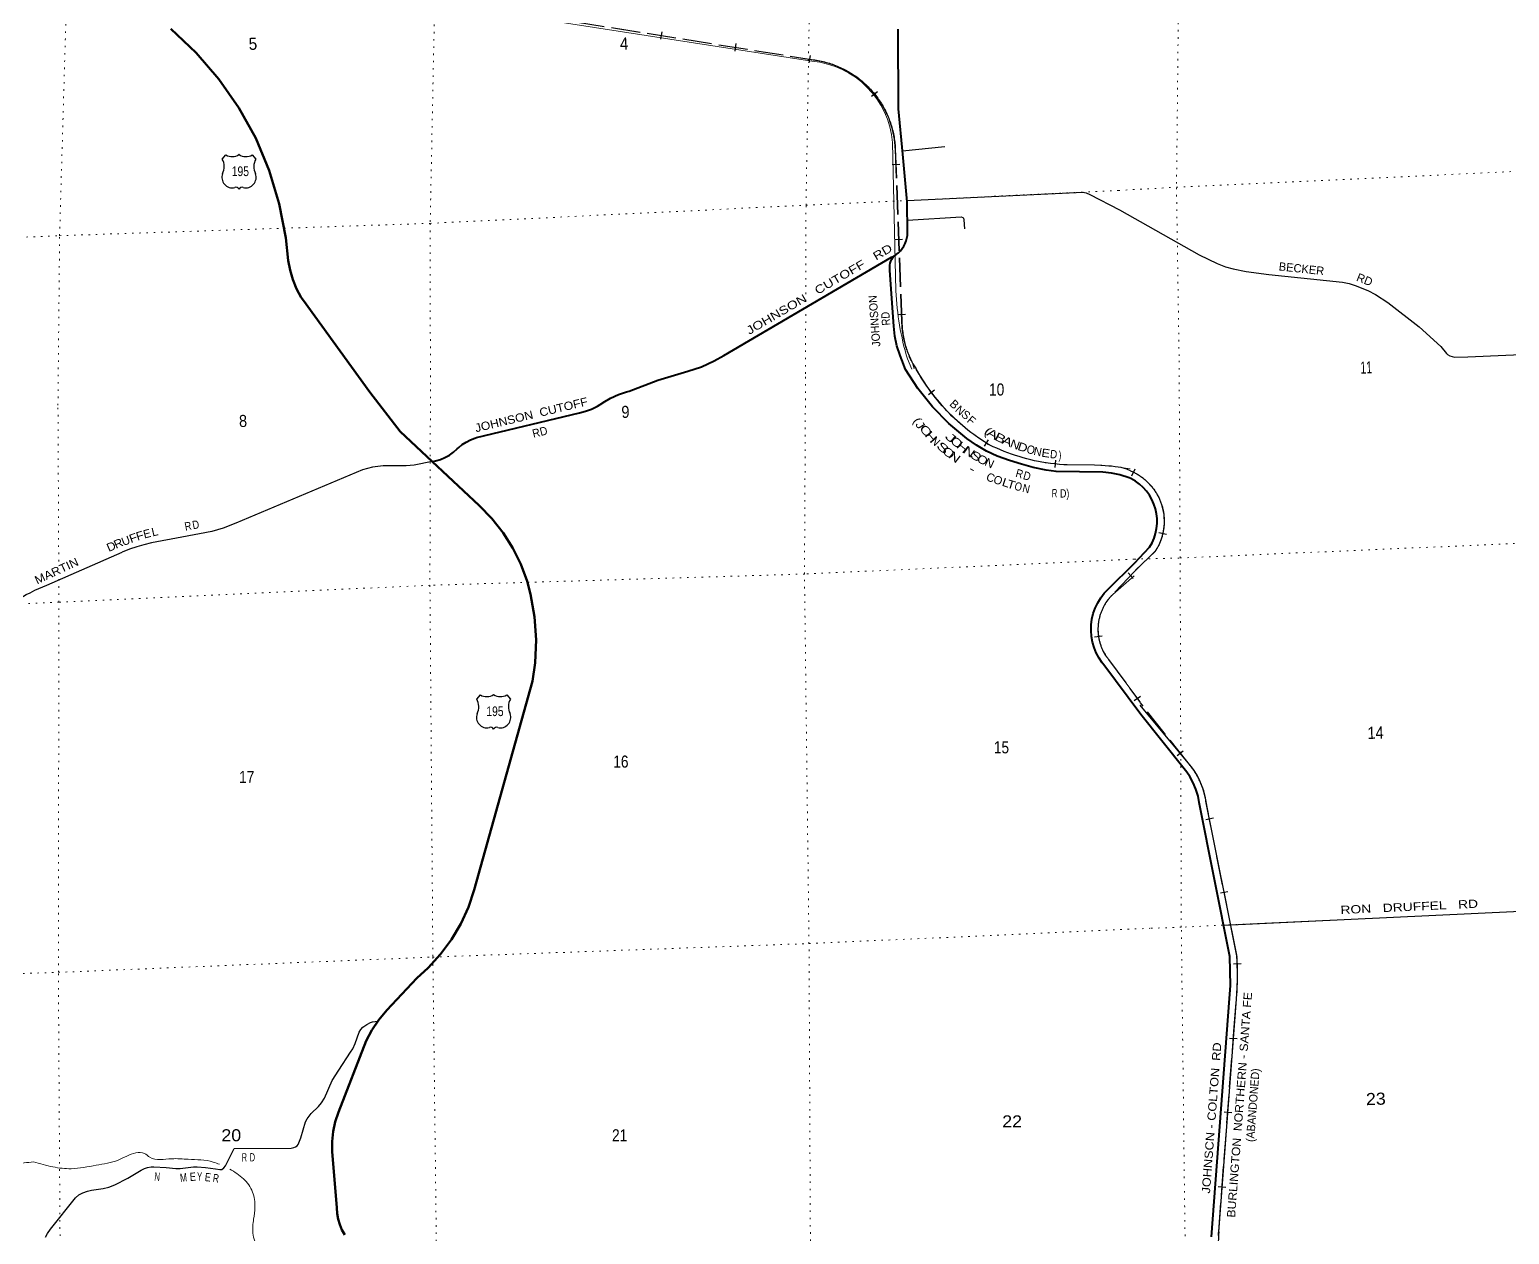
# Model space of a CAD drawing. Header units: feet. Extents: x 751810 to 1010326, y -353855 to -161247.
# Drawn here: x 960942 to 982381, y -312459 to -295006 of the extents above; entities that cross this region are included whole.
import ezdxf
from ezdxf.enums import TextEntityAlignment as Align

# ---------------------------------------------------------------- set-up
doc = ezdxf.new("R2010")
doc.units = ezdxf.units.FT
doc.header["$LTSCALE"] = 70
doc.linetypes.add('DOTTED', pattern=[1.5, 0.3, -1.2])
doc.linetypes.add('LONG_DASHED', pattern=[7.5, 6, -1.5])
for name, color, linetype, lineweight in [('16', 7, 'Continuous', 25), ('20', 7, 'Continuous', 70), ('26', 7, 'Continuous', 40), ('29', 7, 'Continuous', 25), ('34', 7, 'Continuous', 25), ('39', 7, 'Continuous', 13), ('63', 7, 'Continuous', 25), ('7', 7, 'DOTTED', 13)]:
    doc.layers.add(name, color=color, linetype=linetype, lineweight=lineweight)
doc.layers.add('27', color=7, linetype='Continuous')
doc.layers.add('30', color=7, linetype='Continuous')

msp = doc.modelspace()

# ---------------------------------------------------------------- linework, layer by layer
at = {"layer": '16'}
for p, q in [((963733.08, -296881.49), (963784.39, -296822.73)), ((963976.15, -296816.76), (963975.87, -296816.96)), ((964168.24, -296822.64), (964219.63, -296881.49)), ((967421.19, -304703.79), (967472.5, -304645.03)), ((967664.26, -304639.06), (967663.98, -304639.26)), ((967856.35, -304644.94), (967907.74, -304703.79))]:
    msp.add_line(p, q, dxfattribs=at)
for centre, radius, start, end in [((963540.1, -296992.12), 222.05, 332.97043, 29.75871), ((963875.47, -296665.07), 182.07, 239.97227, 303.45418), ((964077.25, -296665.57), 181.52, 236.33975, 300.08743), ((964077.24, -296665.07), 182.07, 236.54582, 236.59441), ((964412.6, -296992.12), 222.05, 150.24129, 207.02957), ((963879.29, -297147.02), 151.42, 159.09177, 283.81923), ((964073.41, -297147.02), 151.42, 256.18077, 20.90823), ((967563.58, -304487.37), 182.07, 239.97227, 303.45418), ((967765.36, -304487.87), 181.52, 236.33975, 300.08743), ((967765.35, -304487.37), 182.07, 236.54582, 236.59441), ((967228.21, -304814.42), 222.05, 332.97043, 29.75871), ((968100.71, -304814.42), 222.05, 150.24129, 207.02957), ((967567.4, -304969.32), 151.42, 159.09177, 283.81923), ((967761.52, -304969.32), 151.42, 256.18077, 20.90823)]:
    msp.add_arc(centre, radius, start, end, dxfattribs=at)
for centre, major_axis, start_param, end_param in [((963934.63, -297345.84), (-19.56, 51.67), 4.95877769, 6.28318531), ((964018.08, -297345.84), (19.56, 51.67), 0, 1.32637542), ((967622.74, -305168.14), (-19.56, 51.67), 4.95877769, 6.28318531), ((967706.19, -305168.14), (19.56, 51.67), 0, 1.32637542)]:
    msp.add_ellipse(centre, major_axis=major_axis, ratio=0.929097, start_param=start_param, end_param=end_param, dxfattribs=at)
at = {"layer": '20'}
for points in [[(965871.23, -300258.73), (964908.13, -298931.13), (964878.57, -298885.11), (964810.48, -298760.02), (964755.84, -298628.5), (964715.25, -298491.98), (964689.15, -298351.98), (964655.29, -298024.16), (964560.22, -297528.37), (964413.84, -297045.23), (964217.77, -296580.04), (963974.14, -296137.89), (963685.63, -295723.63), (963355.4, -295341.8), (962987.06, -294996.58)], [(966776.25, -301264.79), (966313.07, -300829.93), (965871.23, -300258.73)], [(965507.11, -312467.18), (965467.96, -312394.19), (965436.65, -312317.51), (965413.53, -312237.98), (965398.85, -312156.47), (965392.77, -312073.87), (965327.47, -311260.57), (965327.45, -311260.16), (965326.76, -311114.33), (965341.32, -310969.22), (965370.96, -310826.43), (965415.37, -310687.52), (965818.11, -309654.19), (965900.76, -309500.77), (966002.61, -309350.91), (966119.56, -309212.51), (966552.67, -308746.02), (966717.53, -308597.63), (966897, -308401.81), (967055.02, -308188.3), (967189.85, -307959.44), (967300.02, -307717.75), (967384.33, -307465.86), (968229.99, -304447.22), (968266.18, -304178.75), (968279.17, -303846.01), (968257.3, -303513.73), (968200.83, -303185.56), (968149.92, -302997.88), (968058.38, -302751.68), (967941.6, -302516.39), (967800.86, -302294.6), (967637.71, -302088.74), (967453.94, -301901.06), (966776.25, -301264.79)]]:
    msp.add_lwpolyline(points, dxfattribs=at)
at = {"layer": '26'}
msp.add_line((973462.37, -298286.62), (973464.58, -298283.51), dxfattribs=at)
for points in [[(973462.37, -298286.62), (973464.15, -298285.72), (973498.61, -298263.58), (973530.56, -298237.96), (973559.66, -298209.14), (973585.59, -298177.44), (973608.06, -298143.2), (973626.84, -298106.8), (973641.7, -298068.64), (973652.49, -298029.13), (973659.1, -297988.72), (973661.44, -297947.83), (973655.92, -297501.22), (973594.34, -296809.73), (973528.49, -296154.69), (973525.29, -295007.45), (973525.47, -295002.32)], [(970042.31, -300082.4), (970479.76, -299954.51), (970674.91, -299890.16), (970862.26, -299805.76), (970999.51, -299727.94), (973429.36, -298303.34), (973462.37, -298286.62)], [(973632.87, -299929.97), (973577.52, -299787.76), (973552.84, -299727.29), (973508.27, -299588.95), (973478.41, -299446.71), (973463.58, -299302.13), (973404.39, -298493.78), (973403.16, -298479.86), (973402.83, -298449.81), (973405.64, -298419.9), (973411.57, -298390.45), (973420.54, -298361.77), (973432.45, -298334.19), (973447.19, -298308.01), (973462.37, -298286.62)], [(976896.28, -301510.29), (976871.7, -301500.32), (976739.15, -301458.19), (976616.32, -301431.04), (976491.32, -301416.88), (975814.28, -301408.71), (975668.29, -301390.05), (975480.66, -301348.23), (975312.45, -301302.41), (975137.04, -301248.93), (974957.96, -301183.27), (974805.68, -301114.26), (974659.6, -301024.42), (974522.7, -300927.87), (974260.76, -300712.93), (974022.72, -300471.79), (973811.19, -300207.08), (973632.87, -299929.97)], [(966776.25, -301264.79), (966777.54, -301264.54), (966823.94, -301255.42), (966893.47, -301234.01), (966960.39, -301205.44), (967023.95, -301170.03), (967083.47, -301128.17), (967138.28, -301080.32), (967158.7, -301059.68), (967211.1, -301017.29), (967267.65, -300980.6), (967327.73, -300950.04), (967390.66, -300925.91), (967418.68, -300917.53), (968907.9, -300558.51), (968997.84, -300535.71), (969084.9, -300503.64), (969168.12, -300462.64), (969246.61, -300413.17), (969251.98, -300409.35), (969359.36, -300346.11), (969472.75, -300294.45), (969590.93, -300254.92), (969629.64, -300244.89), (970042.31, -300082.4)], [(976948.47, -302733.54), (977169.02, -302505.52), (977167.01, -302505.59), (977168.28, -302503.63), (977204.26, -302440.84), (977233.48, -302374.64), (977255.63, -302305.74), (977270.45, -302234.91), (977277.78, -302162.92), (977277.55, -302090.55), (977269.76, -302018.61), (977254.48, -301947.87), (977231.9, -301879.12), (977202.26, -301813.11), (977165.87, -301750.55), (977123.15, -301692.15), (977074.56, -301638.52), (977020.63, -301590.27), (976961.95, -301547.92), (976896.28, -301510.29)], [(977041.87, -304927.7), (976492.33, -304189.95), (976483.52, -304178.62), (976436.27, -304109.51), (976396.51, -304035.84), (976364.66, -303958.41), (976341.09, -303878.08), (976326.03, -303795.73), (976319.67, -303712.25), (976322.07, -303628.57), (976333.21, -303545.59), (976352.95, -303464.23), (976381.09, -303385.39), (976417.32, -303309.91), (976461.24, -303238.64), (976512.37, -303172.35), (976570.15, -303111.77), (976948.47, -302733.54)], [(978064.58, -312496.5), (978328.12, -309042.39), (978339.48, -308852.81), (978332.68, -308434.5), (977887.39, -306200.64), (977869.7, -306110.51), (977839.84, -306011.4), (977799.78, -305915.94), (977749.96, -305825.2), (977708.29, -305765.17), (977690.98, -305740.24), (977670.95, -305715.17), (977042.12, -304928.29)]]:
    msp.add_lwpolyline(points, dxfattribs=at)
at = {"layer": '29'}
for p, q in [((973589.82, -296764.8), (974202.13, -296699.09)), ((961193.77, -303055.89), (962285.06, -302576.08))]:
    msp.add_line(p, q, dxfattribs=at)
for points in [[(973654.06, -297480.39), (976205.33, -297360.46), (976225.24, -297364.45), (976251.13, -297372.42), (976300.91, -297396.33), (976730.12, -297616.08)], [(973659.2, -297766.91), (974437.16, -297719.1), (974462.26, -297729.01), (974473, -297739.02), (974478.97, -297760.94), (974486.94, -297890.45)], [(976730.12, -297616.08), (977886.37, -298267.05), (978149.22, -298392.89), (978268.78, -298440.74), (978380.43, -298473.94), (978567.67, -298512.52), (978894.03, -298551.82), (979963.21, -298665.45), (980058.16, -298683.99), (980145.83, -298711.91), (980332.43, -298784.68), (980440.74, -298843.5), (980618.23, -298960.16), (981075.46, -299310.92), (981385.47, -299598.95)], [(981385.47, -299598.95), (981470.91, -299700.36), (981485.53, -299714.98), (981516.86, -299731.7), (981552.37, -299744.24), (981587.88, -299750.52), (981780.04, -299746.34), (982878.67, -299696.18)], [(966776.25, -301264.79), (966512.43, -301315.82), (966399.87, -301324.17), (966066.43, -301324.17), (965908.05, -301345.02), (965766.32, -301382.55), (963932.35, -302158.19), (963748.95, -302226.99), (963582.22, -302274.96), (963148.74, -302358.36), (962706.92, -302441.76), (962597.11, -302468.44), (962494.46, -302498.57), (962391.81, -302534.17), (962285.06, -302576.08)], [(957438.32, -305458.94), (957555.13, -305418.18), (957655.17, -305367.1), (957740.61, -305307.67), (957821.9, -305229.49), (957890.67, -305145.04), (958001.13, -304966.77), (958476.29, -304149.44), (958563.81, -304038.92), (958659.69, -303961.78), (958751.38, -303913.82), (958872.26, -303865.87), (959114.01, -303790.81), (960497.82, -303402.99), (960564.51, -303384.22), (960689.55, -303315.42), (960893.79, -303190.32), (960952.15, -303163.2), (961018.83, -303127.77), (961193.77, -303055.89)], [(978250.16, -307977.81), (983052.29, -307754.76), (983311.22, -307741.48)], [(964733.05, -311208.97), (964772.26, -311202.1), (964795.18, -311191.67), (964818.11, -311177.08), (964834.77, -311155.18), (964872.29, -311059.27), (964938.98, -310829.91), (964961.91, -310787.17), (965022.34, -310708.98), (965126.54, -310604.73), (965172.4, -310551.56), (965214.08, -310483.79), (965326.62, -310229.41), (965422.48, -310079.29), (965593.38, -309820.74), (965624.65, -309769.65), (965660.07, -309695.64), (965718.43, -309529.87), (965739.26, -309491.3), (965770.53, -309456.89), (965826.79, -309416.24), (965883.07, -309390.17), (965910.16, -309378.71), (965947.68, -309373.49), (965986.19, -309369.22)], [(963780.55, -311466.57), (963906.13, -311216.41), (964733.05, -311208.97)], [(961170.98, -312496.92), (961200.16, -312447.93), (961246, -312384.33), (961608.63, -311929.79), (961656.56, -311888.09), (961712.84, -311854.72), (961781.61, -311831.8), (961837.88, -311817.19), (962008.77, -311792.17), (962087.97, -311775.5), (962175.5, -311742.13), (962367.24, -311646.22), (962558.97, -311529.45), (962606.9, -311504.44), (962652.75, -311489.85), (962702.77, -311481.51), (962742.37, -311479.41), (962921.6, -311491.92), (963061.23, -311504.44), (963121.67, -311504.43), (963317.57, -311479.42), (963371.76, -311479.41), (963488.47, -311491.92), (963634.35, -311508.6), (963696.88, -311517.99), (963726.05, -311516.94), (963755.23, -311496.09), (963780.55, -311466.57)]]:
    msp.add_lwpolyline(points, dxfattribs=at)
at = {"layer": '34', "linetype": 'LONG_DASHED', "lineweight": 13}
for p, q in [((962112.03, -293823.65), (972296.2, -295447.67)), ((973480.39, -296740.23), (973575.04, -299228.01)), ((973736.13, -299851.94), (973759.69, -299922.6))]:
    msp.add_line(p, q, dxfattribs=at)
at = {"layer": '34', "lineweight": 13}
for p, q in [((962484.88, -293943.04), (972276.35, -295463.43)), ((973443.35, -296641.2), (973491.37, -298790.67)), ((973658.94, -299776.95), (973722.47, -299925.34))]:
    msp.add_line(p, q, dxfattribs=at)
for centre, radius, start, end in [((972157.04, -296748.69), 1290.79, 4.77711, 84.69656), ((977733.94, -298577.22), 4247.94, 182.8801, 196.40497)]:
    msp.add_arc(centre, radius, start, end, dxfattribs=at)
at = {"layer": '34', "linetype": 'LONG_DASHED', "lineweight": 13}
for centre, radius, start, end in [((972124.24, -296793.94), 1357.21, 2.26811, 82.72115), ((974926.8, -299211.76), 1351.85, 180.68849, 208.26516)]:
    msp.add_arc(centre, radius, start, end, dxfattribs=at)
at = {"layer": '39'}
for points in [[(958791.73, -309612.5), (958933.64, -309695.37), (959048, -309860.47), (958937.14, -309961.08), (958877.15, -310080.01), (958957.7, -310254.37), (958998.87, -310506.66), (959004.85, -310617.21), (959055.47, -310853.05), (959120.47, -310985.67), (959363.27, -311204.61), (959567.21, -311235.63), (959737.28, -311330.28), (960013.48, -311360.75), (960257.62, -311448.74), (960498.86, -311456.28), (960727.07, -311436.09), (960997.18, -311408.37)], [(960997.18, -311408.37), (961280.92, -311480.86), (961544.95, -311507.73), (961906.59, -311456.62), (962223.24, -311382.94), (962349.65, -311324.07), (962605.36, -311286.79), (962685.67, -311342.34), (962999.7, -311363.41), (963240.94, -311370.95), (963601.82, -311410.49), (963693.82, -311443.48)], [(963842.6, -311512.53), (964040.25, -311652.69), (964173.67, -311845.31), (964205.59, -312063.69), (964187.73, -312237.51), (964176.89, -312439.29), (964245.42, -312670.46), (964348.48, -312912.49), (964505.8, -313043.85), (964854.73, -313142.21), (965173.85, -313193.31), (965360.9, -313313.54), (965540.67, -313510.55), (965736.24, -313644.57), (965976.93, -313692.41), (966164.04, -313758.26), (966281.34, -313949.44), (966435.03, -314147.38), (966624.75, -314342.03), (966835.37, -314447.33), (966949.18, -314429.19), (967095.83, -314542.79), (967200.03, -314760.62), (967290.47, -314930.6), (967515.26, -315039.42), (967737.02, -315007.37), (967903.34, -314997.44), (968165, -315014.32), (968410.71, -315090.18), (968668.38, -315163.59), (968954.19, -315238.02), (969227.1, -315232.35), (969412.71, -315312.35), (969545.48, -315486.87), (969566.02, -315723.78), (969552.37, -315847.11), (969530.42, -316019.07), (969499.02, -316207.48), (969494.57, -316475.48), (969646.97, -316693.61), (969775.51, -316862.23), (970085.43, -317048.58), (970347.9, -317143.98), (970571.78, -317339.43), (970720.02, -317497.28), (971151.05, -317645.1), (971430.02, -317705.91)]]:
    msp.add_spline(points, degree=3, dxfattribs=at)
at = {"layer": '63'}
for p, q in [((970087.82, -295146.65), (970105.24, -295037.42)), ((971162.09, -295317.96), (971179.5, -295208.73)), ((972236.35, -295489.26), (972253.77, -295380.03)), ((973139.55, -295971.41), (973225.38, -295901.64)), ((973438.19, -296959.36), (973548.72, -296955.16)), ((973479.55, -298046.42), (973590.08, -298042.21)), ((973520.91, -299133.47), (973631.44, -299129.27)), ((974053.04, -300228.91), (973964.82, -300295.62)), ((974830.46, -300949.22), (974771.8, -301043)), ((975807.47, -301241.94), (975797.03, -301352.06)), ((976912.76, -301468.15), (976958.54, -301367.46)), ((977304.17, -302291.98), (977412, -302316.63)), ((976856.13, -302874.69), (976928.22, -302958.58)), ((976371.13, -303801.73), (976480.75, -303786.97)), ((976947.02, -304726), (977035.92, -304660.19)), ((977726.99, -305626.85), (977032.02, -304794.1)), ((977654.93, -305457.01), (977570.01, -305527.88)), ((978430.75, -308414.95), (977985.46, -306181.09)), ((978092.46, -306430.83), (977983.98, -306452.46)), ((978302.16, -307496.18), (978193.68, -307517.81)), ((978494.72, -308539.72), (978384.2, -308544.13)), ((978170.71, -312419.94), (978427.83, -309050)), ((978437.37, -309628.22), (978327.08, -309619.8)), ((978358.4, -310697.52), (978248.11, -310689.11)), ((978273.19, -311779.97), (978162.9, -311771.55))]:
    msp.add_line(p, q, dxfattribs=at)
at = {"layer": '63', "lineweight": 13}
for p, q in [((975972.25, -301310.61), (976368.99, -301315.4)), ((977251.75, -302559.48), (976965.17, -302836.26)), ((976947.22, -302919.59), (976635.33, -303187.61)), ((976572.7, -304130.45), (977024.64, -304740.93))]:
    msp.add_line(p, q, dxfattribs=at)
at = {"layer": '63', "linetype": 'LONG_DASHED'}
for p, q in [((977254.77, -302558.1), (976953.62, -302849.32)), ((976953.5, -302849.91), (976633.4, -303190.72))]:
    msp.add_line(p, q, dxfattribs=at)
for points in [[(962112.77, -293819.62), (972296.79, -295443.61), (972320.33, -295446.75), (972343.75, -295450.44), (972367.1, -295454.52), (972390.56, -295458.88), (972413.82, -295463.78), (972436.88, -295469.05), (972460.05, -295474.61), (972483.02, -295480.72), (972505.79, -295487.19), (972528.65, -295494.09), (972551.19, -295501.36), (972573.69, -295508.9), (972596.14, -295516.98), (972618.26, -295525.43), (972640.3, -295534.28), (972662.2, -295543.39), (972684.03, -295553.04), (972705.54, -295562.93), (972727, -295573.36), (972748.14, -295584.01), (972769.23, -295595.08), (972790.01, -295606.52), (972810.59, -295618.34), (972831, -295630.42), (972851.21, -295643.01), (972871.26, -295655.87), (972890.98, -295669.09), (972910.53, -295682.57), (972929.74, -295696.56), (972948.78, -295710.79), (972967.51, -295725.26), (972986.07, -295740.12), (973004.31, -295755.35), (973022.33, -295770.96), (973040.09, -295786.67), (973057.52, -295802.9), (973074.62, -295819.35), (973091.56, -295836.06), (973108.07, -295853), (973124.36, -295870.45), (973140.37, -295888), (973155.93, -295905.9), (973171.32, -295923.93), (973186.39, -295942.47), (973201.03, -295961.07), (973215.36, -295979.92), (973229.51, -295999.16), (973243.09, -296018.6), (973256.51, -296038.15), (973269.47, -296058.06), (973282.27, -296078.22), (973294.51, -296098.46), (973306.42, -296119.05), (973318.05, -296139.74), (973329.38, -296160.69), (973340.12, -296181.82), (973350.7, -296203.19), (973360.86, -296224.67), (973370.59, -296246.38), (973379.88, -296268.14), (973388.87, -296290.13), (973397.57, -296312.26), (973405.7, -296334.57), (973413.54, -296356.98), (973420.94, -296379.6), (973428.07, -296402.34), (973434.62, -296425.13), (973440.89, -296448.02)], [(973440.89, -296448.02), (973446.74, -296471.01), (973452.15, -296494.21), (973457.15, -296517.34), (973461.85, -296540.73), (973466.01, -296564.05), (973469.86, -296587.59), (973473.17, -296611.07), (973476.2, -296634.64), (973478.82, -296658.18), (973481.01, -296681.93), (973482.65, -296705.61), (973484.01, -296729.23), (973484.49, -296740.06), (973579.14, -299227.9), (973579.56, -299251.54), (973580.52, -299274.98), (973581.87, -299298.42), (973583.51, -299321.99), (973585.67, -299345.41), (973588.24, -299368.71), (973591.08, -299392.13), (973594.46, -299415.39), (973598.25, -299438.53), (973602.44, -299461.8), (973607.03, -299484.8), (973611.89, -299507.8), (973617.28, -299530.76), (973623.08, -299553.47), (973629.29, -299576.18), (973635.76, -299598.76), (973642.77, -299621.31), (973650.04, -299643.6), (973657.86, -299665.87), (973665.95, -299687.89), (973674.43, -299709.89), (973683.31, -299731.61), (973692.61, -299753.2), (973702.17, -299774.66), (973712.25, -299795.96), (973722.62, -299817.14), (973733.39, -299838.04), (973739.91, -299850.32), (973786.74, -299922.2)], [(976889.9, -301396.06), (976838.83, -301374.06), (976754.26, -301350.14), (976670.14, -301337.97), (976616.07, -301331.11), (976579.14, -301328.23), (976474.4, -301321.17), (976368.96, -301316.5), (975972.21, -301311.71), (975923.79, -301308.96), (975860.74, -301304.46), (975797.55, -301298.46), (975734.82, -301291.82), (975672.26, -301284.1), (975609.54, -301274.88), (975559.72, -301264.73), (975502.99, -301252.05), (975446.82, -301238.19), (975390.94, -301223.71), (975334.89, -301208.06), (975279.55, -301191.64), (975224.33, -301174.18), (975169.37, -301155.38), (975115, -301136.12), (975060.75, -301115.82), (975006.77, -301094.17), (974953.36, -301072.07), (974900.38, -301049.06), (974883.47, -301041.25), (974821.85, -301008.51), (974833.81, -301015.73), (974790.18, -300988.43), (974746.8, -300960.34), (974703.8, -300931.72), (974661.57, -300902.02), (974619.74, -300871.77), (974578.41, -300840.6), (974537.48, -300808.89), (974497.45, -300776.37), (974457.82, -300743.32), (974418.83, -300709.58), (974380.36, -300674.92), (974342.67, -300639.85), (974305.24, -300603.98), (974268.86, -300567.55), (974232.71, -300530.33), (974197.63, -300492.56), (974162.94, -300454.26), (974129.03, -300415.54), (974095.62, -300375.89), (974063.28, -300335.68), (974031.45, -300295.21), (974000.14, -300253.81), (973969.76, -300212.24), (973940.01, -300170.01), (973911.19, -300126.97), (973883.03, -300083.91), (973855.51, -300040.19), (973828.91, -299995.65), (973786.85, -299923.42)], [(976891.43, -301396.73), (976923.77, -301411.44), (976936.19, -301417.43), (976948.51, -301423.65), (976960.85, -301430.04), (976972.98, -301436.69), (976984.94, -301443.52), (976996.91, -301450.53), (977008.68, -301457.8), (977020.27, -301465.25), (977031.85, -301472.95), (977043.17, -301480.8), (977054.44, -301488.8), (977065.58, -301497.08), (977076.47, -301505.53), (977087.27, -301514.18), (977097.93, -301522.95), (977108.46, -301532.01), (977118.79, -301541.14), (977128.98, -301550.57), (977138.96, -301560.08), (977148.85, -301569.8), (977158.49, -301579.68), (977167.97, -301589.73), (977177.3, -301599.91), (977186.43, -301610.34), (977195.43, -301620.87), (977204.19, -301631.57), (977212.81, -301642.37), (977221.16, -301653.41), (977229.36, -301664.55), (977237.36, -301675.77), (977245.19, -301687.19), (977252.77, -301698.74), (977260.19, -301710.49), (977267.43, -301722.23), (977274.41, -301734.21), (977281.16, -301746.27), (977287.78, -301758.43), (977294.12, -301770.65), (977300.26, -301783.13), (977306.22, -301795.61), (977311.86, -301808.2), (977317.4, -301820.84), (977322.67, -301833.71), (977327.69, -301846.55), (977332.49, -301859.46), (977337.13, -301872.58), (977341.42, -301885.69), (977345.59, -301898.85), (977349.46, -301912.13), (977353.18, -301925.53), (977356.59, -301938.86), (977359.75, -301952.35), (977362.75, -301965.83), (977365.52, -301979.41), (977367.94, -301993), (977370.24, -302006.7), (977372.27, -302020.38), (977374.02, -302034.1), (977375.53, -302047.8), (977376.83, -302061.57), (977377.95, -302075.36), (977378.72, -302089.17), (977379.3, -302102.97), (977379.61, -302116.83), (977379.74, -302130.69), (977379.55, -302144.5), (977379.18, -302158.31), (977378.56, -302172.1), (977377.67, -302185.94), (977376.55, -302199.68), (977375.22, -302213.5), (977373.6, -302227.19), (977371.78, -302240.97), (977369.67, -302254.61), (977367.37, -302268.25), (977364.87, -302281.8), (977362.08, -302295.4), (977359, -302308.87), (977355.78, -302322.27), (977352.27, -302335.73), (977348.58, -302349), (977344.64, -302362.27), (977340.37, -302375.46), (977336, -302388.52), (977331.38, -302401.56), (977326.44, -302414.55), (977321.38, -302427.38), (977316.1, -302440.13), (977310.51, -302452.82), (977304.77, -302465.45), (977298.77, -302477.87), (977292.56, -302490.19), (977286.17, -302502.53), (977279.52, -302514.66), (977272.68, -302526.62), (977265.67, -302538.59), (977258.41, -302550.36), (977254.66, -302556.21)], [(976632.31, -303192.21), (976630.72, -303193.73), (976622.12, -303202.32), (976613.67, -303211.08), (976605.25, -303219.99), (976597.08, -303229.04), (976589.11, -303238.2), (976581.18, -303247.51), (976573.5, -303256.98), (976566, -303266.55), (976558.61, -303276.33), (976551.45, -303286.15), (976544.39, -303296.09), (976537.54, -303306.22), (976530.92, -303316.4), (976524.45, -303326.75), (976518.12, -303337.14), (976511.98, -303347.74), (976506.04, -303358.35), (976500.3, -303369.16), (976494.74, -303379.97), (976489.34, -303390.94), (976484.18, -303401.96), (976479.21, -303413.08), (976474.4, -303424.26), (976469.82, -303435.61), (976465.39, -303446.99), (976461.21, -303458.44), (976457.17, -303469.94), (976453.43, -303481.54), (976449.82, -303493.21), (976446.43, -303504.87), (976443.22, -303516.64), (976440.27, -303528.47), (976437.5, -303540.4), (976434.89, -303552.28), (976432.57, -303564.28), (976430.44, -303576.28), (976428.47, -303588.34), (976426.74, -303600.35), (976425.25, -303612.51), (976423.91, -303624.63), (976422.88, -303636.76), (976421.94, -303648.89), (976421.29, -303661.13), (976420.84, -303673.27), (976420.59, -303685.43), (976420.54, -303697.68), (976420.78, -303709.85), (976421.13, -303722.02), (976421.77, -303734.2), (976422.55, -303746.43), (976423.59, -303758.51), (976424.87, -303770.67), (976426.3, -303782.77), (976427.93, -303794.87), (976429.87, -303806.89), (976431.94, -303818.96), (976434.21, -303830.93), (976436.73, -303842.87), (976439.46, -303854.71), (976442.39, -303866.56), (976445.46, -303878.36), (976448.83, -303890.07), (976452.35, -303901.74), (976456.11, -303913.36), (976460.04, -303924.95), (976464.21, -303936.39), (976468.53, -303947.78), (976473.05, -303959.07), (976477.81, -303970.33), (976482.73, -303981.45), (976487.85, -303992.57), (976493.18, -304003.49), (976498.7, -304014.42), (976504.42, -304025.17), (976510.29, -304035.87), (976516.31, -304046.42), (976522.58, -304056.93), (976529.06, -304067.25), (976535.64, -304077.47), (976542.46, -304087.65), (976549.4, -304097.63), (976556.53, -304107.53), (976563.9, -304117.28), (976571.35, -304126.88), (976571.58, -304127.17), (976573.58, -304129.79), (977033.23, -304755.15)], [(977896.99, -305890.26), (977888.92, -305873.02), (977880.48, -305856.05), (977871.82, -305839.16), (977862.87, -305822.47), (977853.54, -305805.88), (977843.98, -305789.53), (977834.14, -305773.22), (977824.02, -305757.24), (977813.58, -305741.27), (977802.86, -305725.65), (977791.92, -305710.12), (977780.76, -305694.84), (977769.23, -305679.67), (977757.42, -305664.83), (977745.47, -305650.15), (977733.14, -305635.59), (977726.15, -305627.56), (977035.64, -304757.21)], [(977979.43, -306140.24), (977974.2, -306124.2), (977970.11, -306105.62), (977965.79, -306087.15), (977961.17, -306068.7), (977956.1, -306050.45), (977950.8, -306032.13), (977945.19, -306014), (977939.22, -305995.97), (977932.95, -305978.11), (977926.36, -305960.29), (977919.56, -305942.57), (977912.32, -305925.03), (977904.84, -305907.58), (977896.99, -305890.26)], [(978388.91, -309520.75), (978430.8, -308999.25), (978435.34, -308927.91), (978438.22, -308856.28), (978440.31, -308785.11), (978441.14, -308713.61), (978440.31, -308641.82), (978438.7, -308570.49), (978435.85, -308499.26), (978431.34, -308427.71), (978431.63, -308431.82), (978431.72, -308425.42), (978002.33, -306271.35), (977979.44, -306140.22)], [(978165.02, -312473.56), (978166.37, -312453.89), (978168.16, -312434.12), (978169.61, -312419.84), (978389.07, -309520.25)]]:
    msp.add_lwpolyline(points, dxfattribs=at)
at = {"layer": '63', "lineweight": 13}
for centre, radius, start, end in [((976376.92, -298490.22), 2958.49, 209.09431, 239.0873), ((976256.22, -298020.27), 3317.13, 244.88165, 258.76145), ((976156.23, -297695.16), 3620.12, 261.31732, 267.08687), ((976136.49, -307343.3), 6032.38, 85.43911, 87.79119), ((976025.13, -306174.15), 4880.06, 79.85136, 83.0436), ((976587.26, -302128.94), 791.35, 326.98936, 65.87671), ((977119.26, -303693.3), 699.82, 133.3576, 218.38582)]:
    msp.add_arc(centre, radius, start, end, dxfattribs=at)
at = {"layer": '63'}
for centre, radius, start, end in [((976909.14, -306345.86), 1088.97, 8.44382, 41.32019), ((974345.11, -308708.55), 4096.98, 355.20893, 4.24121), ((979296.12, -312543), 1132.12, 173.75964, 193.48862)]:
    msp.add_arc(centre, radius, start, end, dxfattribs=at)
at = {"layer": '7'}
msp.add_line((961364.33, -302709.47), (961353.23, -300448.9), dxfattribs=at)
for points in [[(961353.23, -300448.9), (961376.94, -297991.7), (961533.39, -292621.5), (961464.06, -287238.12), (961400.87, -281898.74), (961391.18, -276584.93), (961311.3, -271274.54), (961266.55, -265942.31), (961271.79, -265747.73)], [(972183.61, -299991.56), (972190.82, -297550.33), (972281.86, -292199.42), (972228.96, -286823.3), (972151.63, -281482.58), (972099.25, -276158.78), (972023.09, -270842.16), (971998.73, -269331.7)], [(977578.35, -285032.04), (977610.01, -286601.79), (977613.78, -291967.02), (977558.65, -297297.11), (977595.58, -299762.38)], [(966838.9, -287371.75), (966854.58, -292415.05), (966745.71, -297813.13), (966749.07, -300221.68)], [(976718.21, -297336.72), (977557.95, -297289.35), (983047.42, -297033.93), (988438.25, -296867.66), (993618.99, -296653.96), (998438.76, -296464.81)], [(950647.14, -298467.22), (956070.38, -298209.51), (961376.94, -297991.7), (966745.71, -297813.13), (972190.82, -297550.33), (976718.21, -297336.72)], [(977801.42, -318810.1), (977801.77, -318686.14), (977691.82, -313323.2), (977627.83, -308008.93), (977610.9, -302660.78), (977595.65, -299761.09)], [(972297.16, -324240.1), (972327.99, -318882.09), (972259.27, -313604.15), (972233.87, -308246.14), (972168.5, -302893.56), (972183.61, -299991.56)], [(966749.07, -300221.68), (966742.29, -303056.13), (966784.74, -308441.74), (966849.75, -313784.25), (966859.25, -319146.86), (966891.95, -324484.48)], [(976946.06, -302677.19), (977610.9, -302660.78), (983011.97, -302427.56), (988420.86, -302244.38), (993612.34, -302054.88), (998664.53, -301850.23)], [(976946.06, -302677.19), (972168.5, -302893.56), (966742.29, -303056.13), (961367.24, -303301.46), (956025.99, -303537.53), (950589.69, -303754.83)], [(961446.05, -324714.2), (961434.33, -319345.63), (961393.33, -314056.64), (961358.61, -308662.7), (961367.24, -303301.46), (961365.49, -302945.03)], [(998910.31, -307130.89), (993681.13, -307391.11), (988468.28, -307545.16), (983052.29, -307754.76), (977627.83, -308008.93), (977174.25, -308025.13)], [(950575.69, -309078), (956019.43, -308844.32), (961358.61, -308662.7), (966784.74, -308441.74), (972233.87, -308246.14), (977174.25, -308025.13)]]:
    msp.add_lwpolyline(points, dxfattribs=at)

# ---------------------------------------------------------------- texts
at = {"layer": '16', "width": 0.8}
for p in [(963995.95, -297128.53), (967684.06, -304950.83)]:
    msp.add_text('195', height=140, dxfattribs=at).set_placement(p, align=Align.CENTER)
at = {"layer": '27'}
for s, rotation, width, p in [('JOHNSON   CUTOFF   RD', 30.383, 1.25, (971369.33, -299430.15)), ('JOHNSON', 94.188, 0.95, (973269.18, -299594.69)), ('RD', 94.188, 0.85, (973411.34, -299287.54)), ('JOHNSON  CUTOFF', 13.554, 1.1, (967409.57, -300840.29)), ('RD', 13.554, 0.95, (968241.68, -300919.69)), ('JOHNSCN - COLTON  RD', 85.637, 1.15, (978042.14, -311870.46))]:
    msp.add_text(s, height=120, rotation=rotation, dxfattribs=dict(at, width=width)).set_placement(p)
for s, rotation, width, p in [('(J', 301.97, 1.2, (973778.26, -300738.99)), ('O', 309.7, 1.45, (973882.91, -300858.26)), ('H', 310.045, 1.45, (973957.11, -300946.89)), ('S', 318.964, 1.65, (974135.22, -301108.56)), ('J', 320.629, 1.95, (974251.67, -300964.19)), ('O', 320.629, 1.4, (974334.94, -301032.52)), ('H', 320.629, 1.45, (974421.5, -301103.54)), ('O', 319.953, 1.45, (974217.53, -301180.16)), ('N', 322.965, 1.4, (974307.77, -301246.94)), ('N', 324.806, 1.35, (974519.64, -301170.45)), ('S', 328.408, 1.4, (974620.66, -301235.27)), ('O', 328.408, 1.2, (974716.51, -301290.42)), ('N', 335.621, 1.1, (974825.21, -301340.68)), ('-', 329.911, 1.55, (974572.07, -301422.41)), ('R', 344.762, 0.9, (975268.2, -301497.38)), ('D', 344.762, 0.9, (975377.61, -301529.92)), ('L', 341.869, 1.2, (975070.18, -301627.16)), ('T', 343.058, 1.2, (975146.64, -301653.63)), ('O', 346.016, 0.85, (975253.04, -301684.24)), ('N', 347.097, 0.9, (975367.95, -301713.94)), ('R', 358.003, 0.7, (975789.25, -301780.8)), ('D)', 0.362, 0.8, (975938.11, -301784.59))]:
    msp.add_text(s, height=120, rotation=rotation, dxfattribs=dict(at, width=width)).set_placement(p, align=Align.CENTER)
for s, rotation, p in [('N', 315.303, (974023.24, -301009.7)), ('C', 339.621, (974844.42, -301552)), ('O', 337.995, (974950.77, -301589.59))]:
    msp.add_text(s, height=120, rotation=rotation, dxfattribs=at).set_placement(p, align=Align.CENTER)
at = {"layer": '30'}
for s, rotation, p in [('BECKER', 353.934, (979035.16, -298494.25)), ('RD', 338.695, (980154.35, -298641.95))]:
    msp.add_text(s, height=120, rotation=rotation, dxfattribs=at).set_placement(p)
for s, rotation, width, p in [('F', 17.229, 1.1, (962557.04, -302394.34)), ('L', 12.69, 1.05, (962769.36, -302338.45)), ('R', 10.89, 0.85, (963249.15, -302257.57)), ('D', 10.89, 0.85, (963360.5, -302236.15)), ('D', 23.734, 1.1, (962148.35, -302548.8)), ('R', 23.734, 1.1, (962252.15, -302503.16)), ('U', 21.082, 1.05, (962357.4, -302465.85)), ('F', 19.229, 1.15, (962462.67, -302426.09)), ('R', 0.515, 0.65, (964054.49, -311403.04)), ('D', 0.515, 0.65, (964170.62, -311402.02)), ('M', 5.775, 0.75, (963177.26, -311694.5)), ('E', 4.275, 0.8, (963310.76, -311683.48)), ('Y', 0.011, 0.7, (963405.71, -311679.4)), ('E', 353.882, 0.8, (963518.17, -311690.09)), ('R', 353.477, 0.75, (963635.61, -311704.95))]:
    msp.add_text(s, height=120, rotation=rotation, dxfattribs=dict(at, width=width)).set_placement(p, align=Align.CENTER)
msp.add_text('E', height=120, rotation=14.69, dxfattribs=at).set_placement((962657.68, -302365.85), align=Align.CENTER)
for s, rotation, width, p in [('MARTIN', 24.924, 1.1, (961050.83, -303044.87)), ('RON   DRUFFEL   RD', 2.659, 1.25, (979936.49, -307819.4)), ('N', 356.007, 0.7, (962746.24, -311680.17))]:
    msp.add_text(s, height=120, rotation=rotation, dxfattribs=dict(at, width=width)).set_placement(p)
at = {"layer": '63'}
for s, rotation, p in [('B', 317.346, (974299.06, -300478.56)), ('N', 317.346, (974383.55, -300567.13)), ('S', 318.494, (974467.82, -300632.76)), ('F', 320.494, (974550.12, -300713.95)), ('N', 348.479, (975536.86, -301177.41))]:
    msp.add_text(s, height=120, rotation=rotation, dxfattribs=at).set_placement(p, align=Align.CENTER)
for s, rotation, width, p in [('(', 326.805, 1.4, (974788.92, -300875.91)), ('A', 329.955, 1.45, (974863.91, -300915.23)), ('B', 333.095, 1.5, (974979.8, -300976.79)), ('A', 336.252, 1.3, (975084.61, -301025.65)), ('N', 339.387, 1.15, (975198.7, -301073.17)), ('D', 341.465, 1.2, (975312.45, -301113.36)), ('O', 345.449, 0.95, (975433.29, -301149.97)), ('E', 351.62, 1.15, (975656.07, -301199.7)), ('D', 354.768, 0.9, (975773.38, -301217.31)), (')', 357.907, 0.75, (975868.59, -301230.36))]:
    msp.add_text(s, height=120, rotation=rotation, dxfattribs=dict(at, width=width)).set_placement(p, align=Align.CENTER)
for s, width, p in [('BURLINGTON  NORTHERN - SANTA FE', 1.1, (978406.88, -312219.23)), ('(ABANDONED)', 0.95, (978682.87, -311123.07))]:
    msp.add_text(s, height=120, rotation=85.672, dxfattribs=dict(at, width=width)).set_placement(p)
at = {"layer": '7'}
for s, rotation, width, p in [('5', 2.784, 0.95, (964119.72, -295302.11)), ('4', 2.784, 0.95, (969497.29, -295299.39)), ('11', 2.046, 0.65, (980224.84, -299991.61)), ('9', 2.035, 0.9, (969519.56, -300633.24)), ('8', 2.035, 0.9, (963979.23, -300765.15)), ('14', 2.046, 0.9, (980327.64, -305283.11)), ('23', 2.046, 1.1, (980306.06, -310588.09))]:
    msp.add_text(s, height=175, rotation=rotation, dxfattribs=dict(at, width=width)).set_placement(p)
for s, width, p in [('10', 0.85, (974841.92, -300307.32)), ('15', 0.85, (974911.8, -305490.85)), ('16', 0.85, (969397.61, -305697.61)), ('17', 0.85, (963977.51, -305920.5)), ('22', 1.1, (975033.64, -310909.62)), ('20', 1.1, (963721.21, -311110.43)), ('21', 0.85, (969380.13, -311110.98))]:
    msp.add_text(s, height=175, dxfattribs=dict(at, width=width)).set_placement(p)

doc.saveas('drawing.dxf')
